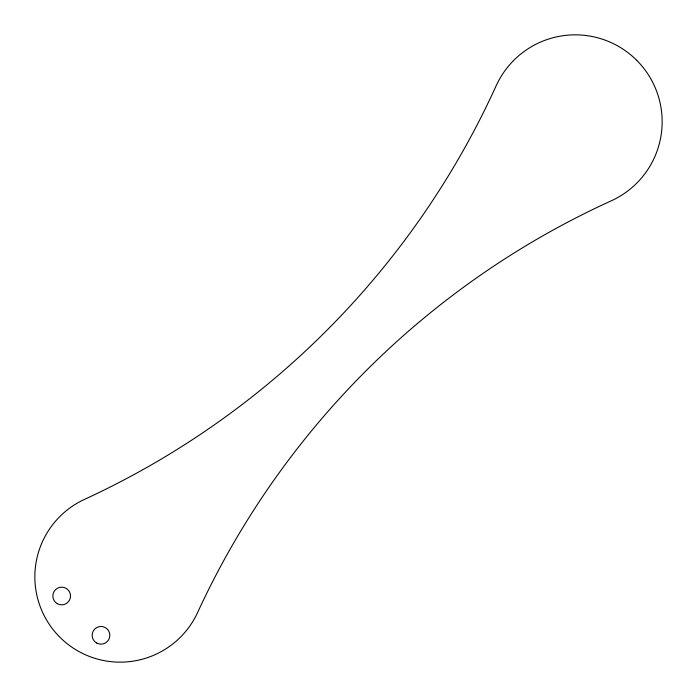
<?xml version="1.0" encoding="UTF-8"?>
<svg xmlns="http://www.w3.org/2000/svg" width="697" height="697" viewBox="0 0 697 697"><rect width="100%" height="100%" fill="white"/><g stroke="black" fill="none" stroke-linecap="round" stroke-linejoin="round"><path stroke-width="1.05" d="M636.701 60.299A86.89 86.89 0 0 0 496.159 85.766A836.74 836.74 0 0 1 84.459 499.401A85.287 85.287 0 0 0 59.829 637.171A85.287 85.287 0 0 0 197.6 612.541A836.74 836.74 0 0 1 611.234 200.841A86.89 86.89 0 0 0 636.701 60.299M96.578 642.982A8.852 8.852 0 0 0 109.847 635.316A8.852 8.852 0 0 0 96.578 627.649A8.852 8.852 0 0 0 96.578 642.982M57.259 603.663A8.852 8.852 0 0 0 70.536 595.996A8.852 8.852 0 0 0 57.259 588.338A8.852 8.852 0 0 0 57.259 603.663"/></g></svg>
